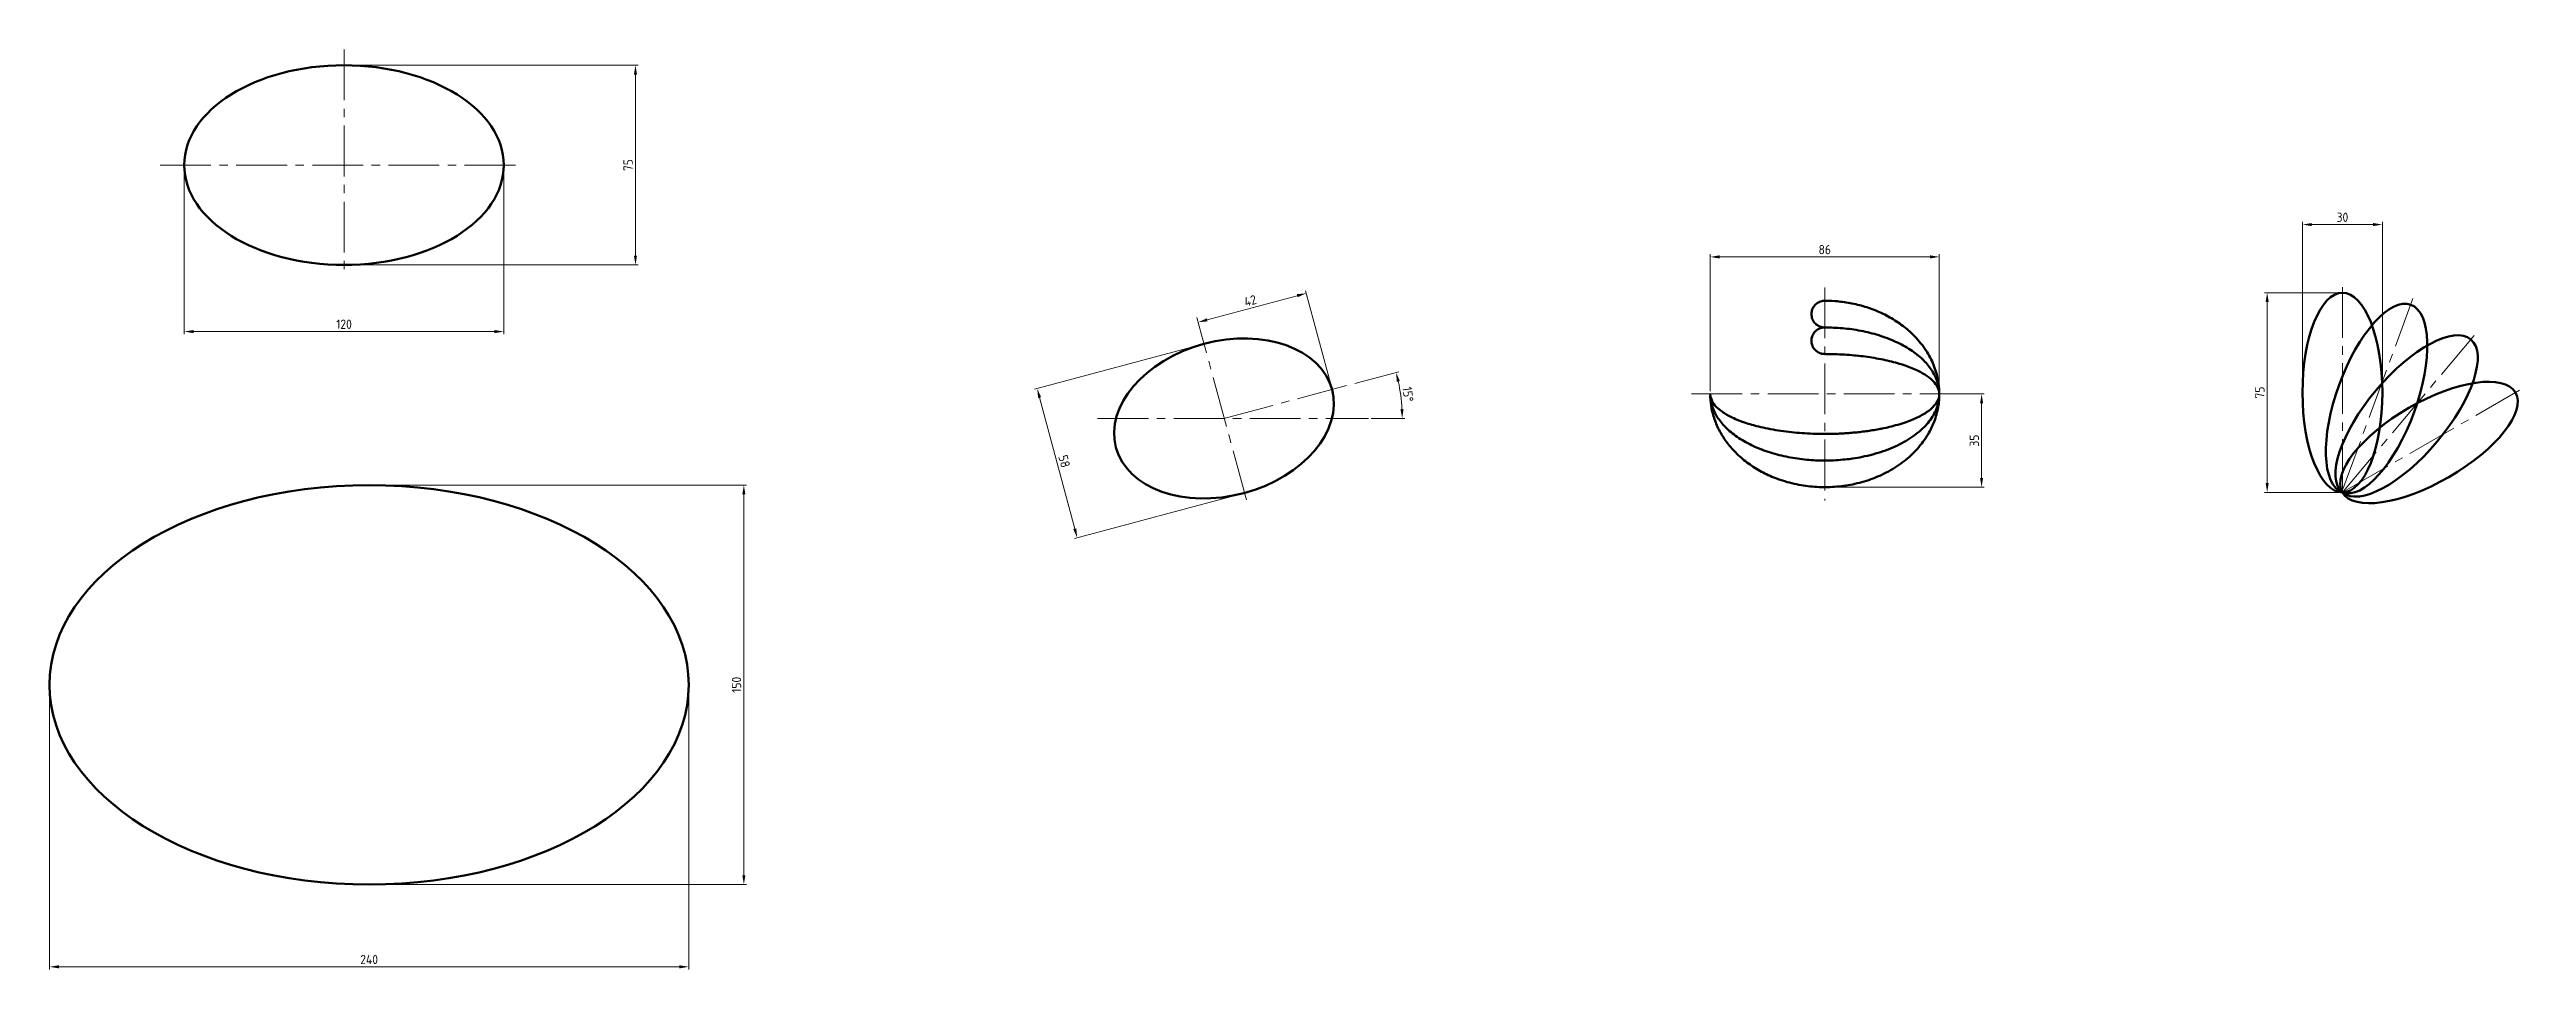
# Model space of a CAD drawing. Header units: millimetres. Extents: x 84 to 1014, y -65 to 280.
import ezdxf

# ---------------------------------------------------------------- set-up
doc = ezdxf.new("R2010")
doc.units = ezdxf.units.MM
doc.header["$PDMODE"] = 35
doc.linetypes.add('CENTER2', pattern=[28.575, 19.05, -3.175, 3.175, -3.175])
for name, color, linetype, lineweight in [('1 輪廓線', 2, 'Continuous', 50), ('3 中心線', 1, 'CENTER2', 18), ('4 標註', 4, 'Continuous', 18)]:
    doc.layers.add(name, color=color, linetype=linetype, lineweight=lineweight)
doc.styles.add('標註文字', font='isocp.shx', dxfattribs={"bigfont": 'chineset.shx'})
doc.dimstyles.new('公制(mm)', dxfattribs={"dimtxt": 3.5, "dimasz": 3.5, "dimexe": 1, "dimexo": 1, "dimgap": 1, "dimtad": 1, "dimdec": 4, "dimdsep": 46, "dimtxsty": '標註文字', "dimcen": 2.5, "dimclrd": 256, "dimclre": 256, "dimclrt": 256, "dimadec": 4, "dimazin": 2, "dimtfac": 1, "dimtdec": 4, "dimtmove": 0, "dimatfit": 0, "dimfxl": 1, "dimlwd": -1, "dimlwe": -1, "dimarcsym": 1})

# ---------------------------------------------------------------- blocks, each defined once
blk = doc.blocks.new('*D9')
at = {"layer": '4 標註', "transparency": 16777216}
for p, q in [((204.55, 116.57), (345.25, 116.57)), ((344.25, 113.07), (344.25, -29.93)), ((204.55, -33.43), (345.25, -33.43))]:
    blk.add_line(p, q, dxfattribs=at)
for points in [[(343.67, 113.07), (344.83, 113.07), (344.25, 116.57)], [(343.67, -29.93), (344.83, -29.93), (344.25, -33.43)]]:
    blk.add_solid(points, dxfattribs=at)
at = {"layer": 'Defpoints', "color": 0, "transparency": 16777216}
for p in [(203.55, 116.57), (203.55, -33.43), (344.25, -33.43)]:
    blk.add_point(p, dxfattribs=at)
at = {"layer": '4 標註', "transparency": 16777216, "insert": (341.5, 41.57), "char_height": 3.5, "attachment_point": 5, "rotation": 90, "style": '標註文字'}
blk.add_mtext('150', dxfattribs=at)
blk = doc.blocks.new('*D10')
at = {"layer": '4 標註', "transparency": 16777216}
for p, q in [((83.55, 40.57), (83.55, -65.34)), ((323.55, 40.57), (323.55, -65.34)), ((87.05, -64.34), (320.05, -64.34))]:
    blk.add_line(p, q, dxfattribs=at)
for points in [[(87.05, -63.76), (87.05, -64.92), (83.55, -64.34)], [(320.05, -63.76), (320.05, -64.92), (323.55, -64.34)]]:
    blk.add_solid(points, dxfattribs=at)
at = {"layer": 'Defpoints', "color": 0, "transparency": 16777216}
for p in [(83.55, 41.57), (323.55, 41.57), (323.55, -64.34)]:
    blk.add_point(p, dxfattribs=at)
at = {"layer": '4 標註', "transparency": 16777216, "insert": (203.55, -61.59), "char_height": 3.5, "attachment_point": 5, "style": '標註文字'}
blk.add_mtext('240', dxfattribs=at)
blk = doc.blocks.new('*D11')
at = {"layer": '4 標註', "transparency": 16777216}
for p, q in [((134.12, 235.75), (134.12, 173.24)), ((254.12, 235.75), (254.12, 173.24)), ((137.62, 174.24), (250.62, 174.24))]:
    blk.add_line(p, q, dxfattribs=at)
for points in [[(137.62, 174.82), (137.62, 173.65), (134.12, 174.24)], [(250.62, 174.82), (250.62, 173.65), (254.12, 174.24)]]:
    blk.add_solid(points, dxfattribs=at)
at = {"layer": 'Defpoints', "color": 0, "transparency": 16777216}
for p in [(134.12, 236.75), (254.12, 236.75), (254.12, 174.24)]:
    blk.add_point(p, dxfattribs=at)
at = {"layer": '4 標註', "transparency": 16777216, "insert": (194.12, 176.99), "char_height": 3.5, "attachment_point": 5, "style": '標註文字'}
blk.add_mtext('120', dxfattribs=at)
blk = doc.blocks.new('*D12')
at = {"layer": '4 標註', "transparency": 16777216}
for p, q in [((195.12, 274.25), (304.56, 274.25)), ((303.56, 270.75), (303.56, 202.75)), ((195.12, 199.25), (304.56, 199.25))]:
    blk.add_line(p, q, dxfattribs=at)
for points in [[(302.97, 270.75), (304.14, 270.75), (303.56, 274.25)], [(302.97, 202.75), (304.14, 202.75), (303.56, 199.25)]]:
    blk.add_solid(points, dxfattribs=at)
at = {"layer": 'Defpoints', "color": 0, "transparency": 16777216}
for p in [(194.12, 274.25), (194.12, 199.25), (303.56, 199.25)]:
    blk.add_point(p, dxfattribs=at)
at = {"layer": '4 標註', "transparency": 16777216, "insert": (300.81, 236.75), "char_height": 3.5, "attachment_point": 5, "rotation": 90, "style": '標註文字'}
blk.add_mtext('75', dxfattribs=at)
blk = doc.blocks.new('*D14')
at = {"layer": '4 標註', "transparency": 16777216}
for p, q in [((516.06, 169.35), (453.44, 152.56)), ((455.31, 149.44), (468.51, 100.18)), ((531.07, 113.32), (468.45, 96.54))]:
    blk.add_line(p, q, dxfattribs=at)
for points in [[(455.87, 149.59), (454.74, 149.29), (454.4, 152.82)], [(469.07, 100.33), (467.94, 100.03), (469.41, 96.8)]]:
    blk.add_solid(points, dxfattribs=at)
at = {"layer": 'Defpoints', "color": 0, "transparency": 16777216}
for p in [(517.03, 169.6), (532.04, 113.58), (469.41, 96.8)]:
    blk.add_point(p, dxfattribs=at)
at = {"layer": '4 標註', "transparency": 16777216, "insert": (464.56, 125.52), "char_height": 3.5, "attachment_point": 5, "rotation": 285, "style": '標註文字'}
blk.add_mtext('58', dxfattribs=at)
blk = doc.blocks.new('*D15')
at = {"layer": '4 標註', "transparency": 16777216}
for p, q in [((573.61, 154.74), (590.14, 159.17)), ((579.79, 141.59), (592.45, 141.59))]:
    blk.add_line(p, q, dxfattribs=at)
blk.add_arc((524.53, 141.59), 66.92, 2.99688, 12.00312, dxfattribs=at)
for points in [[(589.42, 155.37), (590.56, 155.65), (589.17, 158.91)], [(591.95, 145.11), (590.78, 145.08), (591.45, 141.59)]]:
    blk.add_solid(points, dxfattribs=at)
at = {"layer": 'Defpoints', "color": 0, "transparency": 16777216}
for p in [(572.64, 154.48), (477.08, 141.59), (524.53, 141.59), (578.79, 141.59), (591.2, 147.42)]:
    blk.add_point(p, dxfattribs=at)
at = {"layer": '4 標註', "transparency": 16777216, "insert": (593.61, 150.69), "char_height": 3.5, "attachment_point": 5, "rotation": 277.5, "style": '標註文字'}
blk.add_mtext('15°', dxfattribs=at)
blk = doc.blocks.new('*D16')
at = {"layer": '4 標註', "transparency": 16777216}
for p, q in [((707.11, 151.8), (707.11, 203.28)), ((710.61, 202.28), (789.61, 202.28)), ((793.11, 151.8), (793.11, 203.28))]:
    blk.add_line(p, q, dxfattribs=at)
for points in [[(710.61, 202.86), (710.61, 201.69), (707.11, 202.28)], [(789.61, 202.86), (789.61, 201.69), (793.11, 202.28)]]:
    blk.add_solid(points, dxfattribs=at)
at = {"layer": 'Defpoints', "color": 0, "transparency": 16777216}
for p in [(793.11, 202.28), (707.11, 150.8), (793.11, 150.8)]:
    blk.add_point(p, dxfattribs=at)
at = {"layer": '4 標註', "transparency": 16777216, "insert": (750.11, 205.03), "char_height": 3.5, "attachment_point": 5, "style": '標註文字'}
blk.add_mtext('86', dxfattribs=at)
blk = doc.blocks.new('*D17')
at = {"layer": '4 標註', "transparency": 16777216}
for p, q in [((797.54, 150.8), (810, 150.8)), ((809, 147.3), (809, 119.3)), ((751.11, 115.8), (810, 115.8))]:
    blk.add_line(p, q, dxfattribs=at)
for points in [[(808.42, 147.3), (809.58, 147.3), (809, 150.8)], [(808.42, 119.3), (809.58, 119.3), (809, 115.8)]]:
    blk.add_solid(points, dxfattribs=at)
at = {"layer": 'Defpoints', "color": 0, "transparency": 16777216}
for p in [(796.54, 150.8), (750.11, 115.8), (809, 115.8)]:
    blk.add_point(p, dxfattribs=at)
at = {"layer": '4 標註', "transparency": 16777216, "insert": (806.25, 133.3), "char_height": 3.5, "attachment_point": 5, "rotation": 90, "style": '標註文字'}
blk.add_mtext('35', dxfattribs=at)
blk = doc.blocks.new('*D18')
at = {"layer": '4 標註', "transparency": 16777216}
for p, q in [((929.49, 152.33), (929.49, 215.42)), ((932.99, 214.42), (955.99, 214.42)), ((959.49, 152.33), (959.49, 215.42))]:
    blk.add_line(p, q, dxfattribs=at)
for points in [[(932.99, 215), (932.99, 213.84), (929.49, 214.42)], [(955.99, 215), (955.99, 213.84), (959.49, 214.42)]]:
    blk.add_solid(points, dxfattribs=at)
at = {"layer": 'Defpoints', "color": 0, "transparency": 16777216}
for p in [(959.49, 214.42), (929.49, 151.33), (959.49, 151.33)]:
    blk.add_point(p, dxfattribs=at)
at = {"layer": '4 標註', "transparency": 16777216, "insert": (944.49, 217.17), "char_height": 3.5, "attachment_point": 5, "style": '標註文字'}
blk.add_mtext('30', dxfattribs=at)
blk = doc.blocks.new('*D20')
at = {"layer": '4 標註', "transparency": 16777216}
for p, q in [((943.49, 188.83), (915.23, 188.83)), ((916.23, 185.33), (916.23, 117.33)), ((943.49, 113.83), (915.23, 113.83))]:
    blk.add_line(p, q, dxfattribs=at)
for points in [[(915.64, 185.33), (916.81, 185.33), (916.23, 188.83)], [(915.64, 117.33), (916.81, 117.33), (916.23, 113.83)]]:
    blk.add_solid(points, dxfattribs=at)
at = {"layer": 'Defpoints', "color": 0, "transparency": 16777216}
for p in [(944.49, 188.83), (916.23, 113.83), (944.49, 113.83)]:
    blk.add_point(p, dxfattribs=at)
at = {"layer": '4 標註', "transparency": 16777216, "insert": (913.48, 151.33), "char_height": 3.5, "attachment_point": 5, "rotation": 90, "style": '標註文字'}
blk.add_mtext('75', dxfattribs=at)
blk = doc.blocks.new('*D21')
at = {"layer": '4 標註', "transparency": 16777216}
for p, q in [((518.23, 178.65), (552.03, 187.7)), ((564.84, 153.43), (555.16, 189.58))]:
    blk.add_line(p, q, dxfattribs=at)
for points in [[(551.88, 188.27), (552.18, 187.14), (555.41, 188.61)], [(518.08, 179.21), (518.38, 178.08), (514.85, 177.74)]]:
    blk.add_solid(points, dxfattribs=at)
at = {"layer": 'Defpoints', "color": 0, "transparency": 16777216}
for p in [(555.41, 188.61), (565.1, 152.46), (524.53, 141.59)]:
    blk.add_point(p, dxfattribs=at)
at = {"layer": '4 標註', "transparency": 16777216, "insert": (534.42, 185.83), "char_height": 3.5, "attachment_point": 5, "rotation": 15, "style": '標註文字'}
blk.add_mtext('42', dxfattribs=at)

msp = doc.modelspace()

# ---------------------------------------------------------------- linework, layer by layer
at = {"layer": '1 輪廓線'}
for centre, major_axis, ratio in [((194.11936, 236.75045), (60, 0), 0.625), ((944.49182, 151.33186), (0, 37.5), 0.4), ((957.31757, 149.07033), (12.82576, 35.23847), 0.4), ((524.53147, 141.59201), (40.56888, 10.8704), 0.69047619), ((968.59635, 142.55852), (24.10454, 28.72667), 0.4), ((976.96777, 132.58186), (32.47595, 18.75), 0.4), ((203.54899, 41.5739), (120, 0), 0.625)]:
    msp.add_ellipse(centre, major_axis=major_axis, ratio=ratio, dxfattribs=at)
msp.add_rational_spline([(750.10566, 175.7956), (793.10566, 175.7956), (793.10566, 150.7956), (793.10566, 125.7956), (750.10566, 125.7956), (707.10566, 125.7956), (707.10566, 150.7956), (707.10566, 135.7956), (750.10566, 135.7956), (793.10566, 135.7956), (793.10566, 150.7956), (793.10566, 165.7956), (750.10566, 165.7956), (745.10566, 165.7956), (745.10566, 170.7956), (745.10566, 175.7956), (750.10566, 175.7956), (745.10566, 175.7956), (745.10566, 180.7956), (745.10566, 185.7956), (750.10566, 185.7956), (793.10566, 185.7956), (793.10566, 150.7956), (793.10566, 115.7956), (750.10566, 115.7956), (707.10566, 115.7956), (707.10566, 150.7956)], [1, 0.707106781187, 1, 0.707106781187, 1, 0.707106781187, 1, 0.707106781187, 1, 0.707106781187, 1, 0.707106781187, 1, 0.707106781187, 1, 0.707106781187, 1, 0.707106781187, 1, 0.707106781187, 1, 0.707106781187, 1, 0.707106781187, 1, 0.707106781187, 1], degree=2, knots=[0, 0, 0, 1.570796327, 1.570796327, 3.141592654, 3.141592654, 4.71238898, 4.71238898, 6.283185307, 6.283185307, 7.853981634, 7.853981634, 9.424777961, 9.424777961, 10.995574288, 10.995574288, 12.566370614, 12.566370614, 14.137166941, 14.137166941, 15.707963268, 15.707963268, 17.278759595, 17.278759595, 18.849555922, 18.849555922, 20.420352248, 20.420352248, 20.420352248], dxfattribs=at)
at = {"layer": '3 中心線'}
for p, q in [((194.11936, 280.16052), (194.11936, 195.29622)), ((125.09706, 236.75045), (259.55094, 236.75045)), ((750.10566, 190.7956), (750.10566, 110.7956)), ((970.97527, 186.59454), (943.88755, 113.11172)), ((944.49182, 190.92913), (944.49182, 112.64977)), ((532.99383, 111.05844), (516.08244, 173.06231)), ((993.905, 172.72019), (943.88755, 113.11172)), ((524.53147, 141.59201), (572.64302, 154.48346)), ((700.10566, 150.7956), (800.10566, 150.7956)), ((1011.03281, 152.24931), (943.24449, 113.11172)), ((477.07549, 141.59201), (578.78616, 141.59201)), ((524.53147, 112.07002), (524.65672, 111.60257))]:
    msp.add_line(p, q, dxfattribs=at)
at = {"layer": '4 標註'}
msp.add_line((514.38298, 179.48987), (516.08244, 173.06231), dxfattribs=at)

# ---------------------------------------------------------------- dimensions: what is measured, and where the dimension line sits
for base, p1, p2, picture, middle in [((303.55521, 199.25045), (194.11936, 274.25045), (194.11936, 199.25045), '*D12', (300.80521, 236.75045)), ((916.22672, 113.83186), (944.49182, 188.83186), (944.49182, 113.83186), '*D20', (913.47672, 151.33186)), ((809.00059, 115.7956), (796.53851, 150.7956), (750.10566, 115.7956), '*D17', (806.25059, 133.2956)), ((344.24916, -33.4261), (203.54899, 116.5739), (203.54899, -33.4261), '*D9', (341.49916, 41.5739))]:
    dim = msp.add_linear_dim(base=base, p1=p1, p2=p2, angle=90, dimstyle='公制(mm)', dxfattribs=at)
    dim.commit()
    dim.dimension.update_dxf_attribs({"geometry": picture, "text_midpoint": middle})
for base, p1, p2, picture, middle in [((254.11936, 174.23581), (134.11936, 236.75045), (254.11936, 236.75045), '*D11', (194.11936, 176.98616)), ((959.49182, 214.42161), (929.49182, 151.33186), (959.49182, 151.33186), '*D18', (944.49182, 217.17161)), ((793.10566, 202.27775), (707.10566, 150.7956), (793.10566, 150.7956), '*D16', (750.10566, 205.02775)), ((323.54899, -64.34042), (83.54899, 41.5739), (323.54899, 41.5739), '*D10', (203.54899, -61.59007))]:
    dim = msp.add_linear_dim(base=base, p1=p1, p2=p2, dimstyle='公制(mm)', dxfattribs=at)
    dim.commit()
    dim.dimension.update_dxf_attribs({"geometry": picture, "text_midpoint": middle})
for p1, p2, distance, picture, middle in [((524.53147, 141.59201), (565.10036, 152.46241), 37.42258, '*D21', (534.4184, 185.83128)), ((517.02572, 169.60386), (532.03722, 113.58016), -64.83381, '*D14', (464.56311, 125.52354))]:
    dim = msp.add_aligned_dim(p1=p1, p2=p2, distance=distance, dimstyle='公制(mm)', dxfattribs=at)
    dim.commit()
    dim.dimension.update_dxf_attribs({"geometry": picture, "text_midpoint": middle})
dim = msp.add_angular_dim_2l(base=(591.19917, 147.42468), line1=((524.53147, 141.59201), (572.64302, 154.48346)), line2=((477.07549, 141.59201), (578.78616, 141.59201)), dimstyle='公制(mm)', override={"dimscale": 0}, dxfattribs=at)
dim.commit()
dim.dimension.update_dxf_attribs({"geometry": '*D15', "text_midpoint": (593.60777, 150.68608)})

doc.saveas('drawing.dxf')
